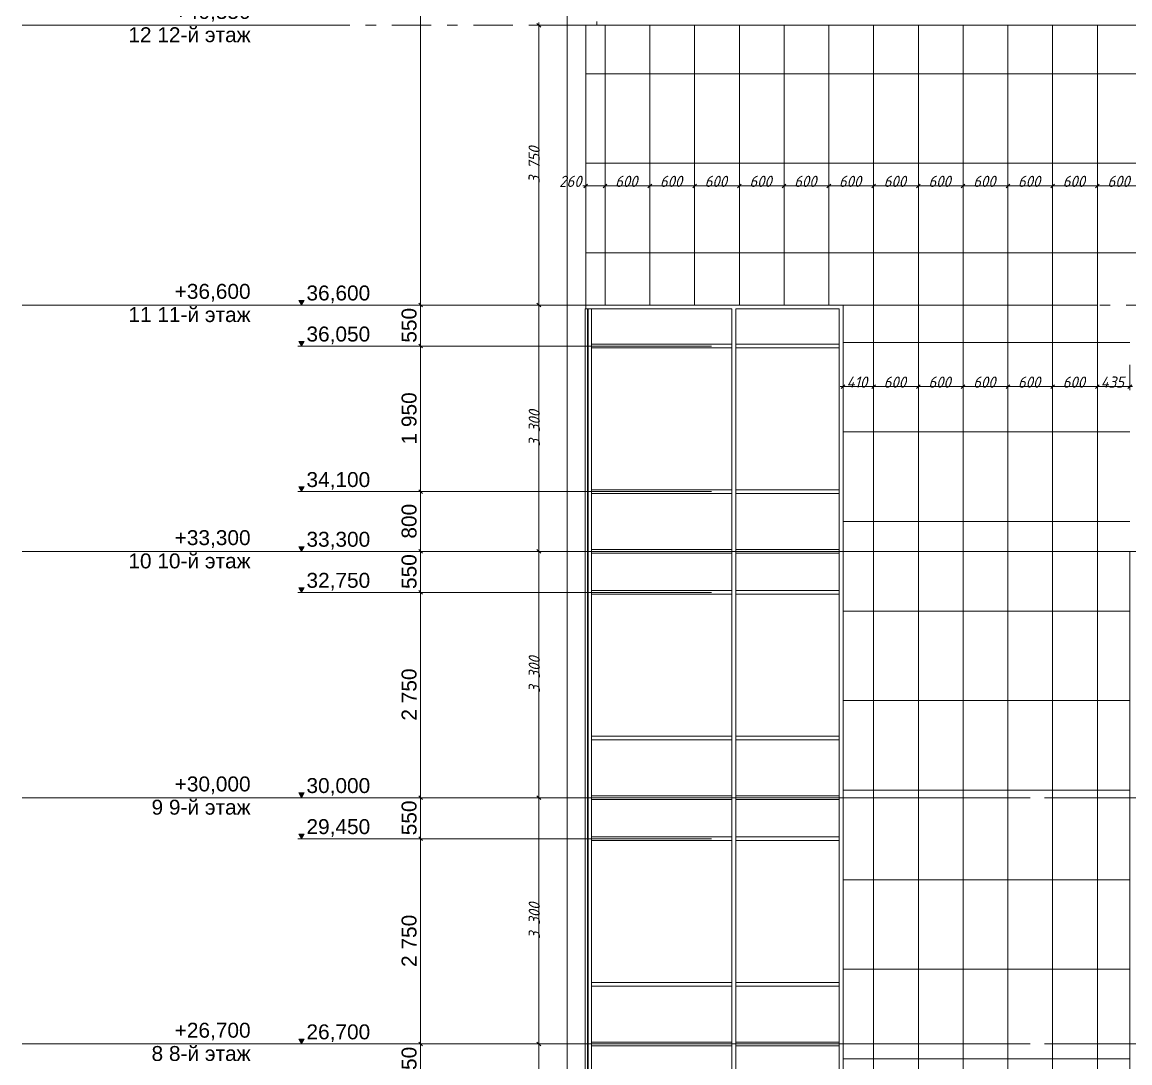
# Model space of a CAD drawing. Header units: millimetres. Extents: x 1499747 to 4341325, y -28481 to 441852.
# Drawn here: x 2780287 to 2795137, y 8664 to 22607 of the extents above; entities that cross this region are included whole.
import ezdxf
from ezdxf.xclip import XClip

# ---------------------------------------------------------------- set-up
doc = ezdxf.new("R2010")
doc.units = ezdxf.units.MM
doc.header["$MEASUREMENT"] = 0
doc.header["$XCLIPFRAME"] = 0
doc.linetypes.add('Штрих-Штриховая', pattern=[1093.611073, 529.166651, -211.666656, 141.111112, -211.666656])
for name, color, linetype, lineweight in [('3 Фасад_27_0_Ном._пера__1_Ном._пера__7', 7, 'Continuous', 18), ('3 Фасад_27_0_Ном._пера__20_Ном._пера__1', 1, 'Continuous', 18), ('3 Фасад_27_Витражные окна_Ном._пера__1_Ном._пера__7', 7, 'Continuous', 18), ('3 Фасад_27_Выступы_Ном._пера__1_Ном._пера__7', 7, 'Continuous', 18), ('3 Фасад_27_Отделка керамика_Ном._пера__1_Ном._пера__7', 7, 'Continuous', 18), ('3 Фасад_27_Отделка керамика_Ном._пера__42_Ном._пера__8', 8, 'Continuous', 18), ('3 Фасад_27_Размер - ГКЛ перегородки_Ном._пера__20_Ном._пера__1', 1, 'Continuous', 18), ('3 Фасад_27_Размер - ГКЛ перегородки_Ном._пера__5_Ном._пера__5', 5, 'Continuous', 18), ('3 Фасад_27_Размер - Общий_Ном._пера__1_Ном._пера__7', 7, 'Continuous', 18), ('3 Фасад_27_Сетка кладки_Ном._пера__1_Ном._пера__7', 7, 'Continuous', 18)]:
    doc.layers.add(name, color=color, linetype=linetype, lineweight=lineweight)
doc.layers.add('Чертеж и Рисунок', color=7, linetype='Continuous')
doc.styles.add('СГЕНЕРИР_СТИЛЬ_1', font='')
doc.styles.add('СГЕНЕРИР_СТИЛЬ_2', font='arial.ttf')
doc.styles.get('СГЕНЕРИР_СТИЛЬ_1').set_extended_font_data('GOST Common', italic=True)

# ---------------------------------------------------------------- blocks, each defined once
blk = doc.blocks.new('Чертеж_7_27', base_point=(1694889, 9891))
at = {"layer": '3 Фасад_27_Размер - Общий_Ном._пера__1_Ном._пера__7', "linetype": 'Continuous', "true_color": 0x939598}
for points in [[(1677828, 46491), (1677865, 46554), (1677792, 46554)], [(1677828, 45941), (1677865, 46004), (1677792, 46004)], [(1677828, 43991), (1677865, 44054), (1677792, 44054)], [(1677828, 43191), (1677865, 43254), (1677792, 43254)], [(1677828, 42641), (1677865, 42704), (1677792, 42704)], [(1677828, 39891), (1677865, 39954), (1677792, 39954)], [(1677828, 39341), (1677865, 39404), (1677792, 39404)], [(1677828, 36591), (1677865, 36654), (1677792, 36654)]]:
    blk.add_hatch(color=252, dxfattribs=at).paths.add_polyline_path(points)
at = {"layer": '3 Фасад_27_0_Ном._пера__1_Ном._пера__7', "color": 252, "linetype": 'Continuous', "true_color": 0x939598}
for p, q in [((1674085, 50241), (1677147, 50241)), ((1677547, 50241), (1677147, 50241)), ((1677547, 50241), (1677747, 50241)), ((1677847, 50241), (1677747, 50241)), ((1677947, 50241), (1677847, 50241)), ((1674085, 46491), (1677147, 46491)), ((1677547, 46491), (1677147, 46491)), ((1677547, 46491), (1677747, 46491)), ((1677847, 46491), (1677747, 46491)), ((1677947, 46491), (1677847, 46491)), ((1674085, 43191), (1677147, 43191)), ((1677547, 43191), (1677147, 43191)), ((1677547, 43191), (1677747, 43191)), ((1677847, 43191), (1677747, 43191)), ((1677947, 43191), (1677847, 43191)), ((1674085, 39891), (1677147, 39891)), ((1677547, 39891), (1677147, 39891)), ((1677547, 39891), (1677747, 39891)), ((1677847, 39891), (1677747, 39891)), ((1677947, 39891), (1677847, 39891)), ((1674085, 36591), (1677147, 36591)), ((1677547, 36591), (1677147, 36591)), ((1677547, 36591), (1677747, 36591)), ((1677847, 36591), (1677747, 36591)), ((1677947, 36591), (1677847, 36591))]:
    blk.add_line(p, q, dxfattribs=at)
at = {"layer": '3 Фасад_27_0_Ном._пера__20_Ном._пера__1', "color": 252, "linetype": 'Штрих-Штриховая', "true_color": 0x939598}
for p, q in [((1677947, 50241), (1716089, 50241)), ((1677947, 46491), (1716089, 46491)), ((1677947, 43191), (1716089, 43191)), ((1677947, 39891), (1716089, 39891)), ((1677947, 36591), (1716089, 36591))]:
    blk.add_line(p, q, dxfattribs=at)
at = {"layer": '3 Фасад_27_Витражные окна_Ном._пера__1_Ном._пера__7', "color": 252, "linetype": 'Continuous', "true_color": 0x939598}
for p, q in [((1681789, 50291), (1681789, 50241)), ((1681639, 46491), (1681639, 46491)), ((1681639, 46491), (1681639, 46441)), ((1681630, 45941), (1681630, 46441)), ((1681639, 46441), (1681630, 46441)), ((1681665, 46441), (1681639, 46441)), ((1681665, 45941), (1681665, 46441)), ((1681672, 46441), (1681665, 46441)), ((1681672, 45941), (1681672, 46441)), ((1681694, 46441), (1681672, 46441)), ((1683600, 46441), (1681694, 46441)), ((1681719, 45966), (1681719, 46441)), ((1683600, 45966), (1683600, 46441)), ((1683650, 45966), (1683650, 46441)), ((1685039, 46441), (1683650, 46441)), ((1685039, 46441), (1685039, 45966)), ((1681630, 43991), (1681630, 45941)), ((1681665, 43991), (1681665, 45941)), ((1681672, 43991), (1681672, 45941)), ((1683600, 45966), (1681719, 45966)), ((1681719, 45941), (1681719, 45966)), ((1681719, 45916), (1681719, 45941)), ((1683600, 45916), (1681719, 45916)), ((1681719, 44016), (1681719, 45916)), ((1683600, 45941), (1683600, 45966)), ((1683600, 45916), (1683600, 45941)), ((1683600, 44016), (1683600, 45916)), ((1685039, 45966), (1683650, 45966)), ((1683650, 45941), (1683650, 45966)), ((1683650, 45916), (1683650, 45941)), ((1685039, 45916), (1683650, 45916)), ((1683650, 44016), (1683650, 45916)), ((1685039, 45966), (1685039, 45941)), ((1685039, 45941), (1685039, 45916)), ((1685039, 45916), (1685039, 44016)), ((1681630, 43191), (1681630, 43991)), ((1681665, 43191), (1681665, 43991)), ((1681672, 43191), (1681672, 43991)), ((1683600, 44016), (1681719, 44016)), ((1681719, 43991), (1681719, 44016)), ((1681719, 43966), (1681719, 43991)), ((1683600, 43966), (1681719, 43966)), ((1681719, 43216), (1681719, 43966)), ((1683600, 43991), (1683600, 44016)), ((1683600, 43966), (1683600, 43991)), ((1683600, 43216), (1683600, 43966)), ((1685039, 44016), (1683650, 44016)), ((1683650, 43991), (1683650, 44016)), ((1683650, 43966), (1683650, 43991)), ((1685039, 43966), (1683650, 43966)), ((1683650, 43216), (1683650, 43966)), ((1685039, 44016), (1685039, 43991)), ((1685039, 43991), (1685039, 43966)), ((1685039, 43966), (1685039, 43216)), ((1683600, 43216), (1681719, 43216)), ((1681719, 43191), (1681719, 43216)), ((1683600, 43191), (1683600, 43216)), ((1685039, 43216), (1683650, 43216)), ((1683650, 43191), (1683650, 43216)), ((1685039, 43216), (1685039, 43191)), ((1681630, 42641), (1681630, 43191)), ((1681665, 42641), (1681665, 43191)), ((1681672, 42641), (1681672, 43191)), ((1681719, 43166), (1681719, 43191)), ((1683600, 43166), (1681719, 43166)), ((1681719, 42666), (1681719, 43166)), ((1683600, 43166), (1683600, 43191)), ((1683600, 42666), (1683600, 43166)), ((1683650, 43166), (1683650, 43191)), ((1685039, 43166), (1683650, 43166)), ((1683650, 42666), (1683650, 43166)), ((1685039, 43191), (1685039, 43166)), ((1685039, 43166), (1685039, 42666)), ((1681630, 40691), (1681630, 42641)), ((1681665, 40691), (1681665, 42641)), ((1681672, 40691), (1681672, 42641)), ((1683600, 42666), (1681719, 42666)), ((1681719, 42641), (1681719, 42666)), ((1681719, 42616), (1681719, 42641)), ((1683600, 42641), (1683600, 42666)), ((1683600, 42616), (1683600, 42641)), ((1685039, 42666), (1683650, 42666)), ((1683650, 42641), (1683650, 42666)), ((1683650, 42616), (1683650, 42641)), ((1685039, 42666), (1685039, 42641)), ((1685039, 42641), (1685039, 42616)), ((1683600, 42616), (1681719, 42616)), ((1681719, 40716), (1681719, 42616)), ((1683600, 40716), (1683600, 42616)), ((1685039, 42616), (1683650, 42616)), ((1683650, 40716), (1683650, 42616)), ((1685039, 42616), (1685039, 40716)), ((1681630, 39891), (1681630, 40691)), ((1681665, 39891), (1681665, 40691)), ((1681672, 39891), (1681672, 40691)), ((1683600, 40716), (1681719, 40716)), ((1681719, 40691), (1681719, 40716)), ((1681719, 40666), (1681719, 40691)), ((1683600, 40691), (1683600, 40716)), ((1683600, 40666), (1683600, 40691)), ((1685039, 40716), (1683650, 40716)), ((1683650, 40691), (1683650, 40716)), ((1683650, 40666), (1683650, 40691)), ((1685039, 40716), (1685039, 40691)), ((1685039, 40691), (1685039, 40666)), ((1683600, 40666), (1681719, 40666)), ((1681719, 39916), (1681719, 40666)), ((1683600, 39916), (1683600, 40666)), ((1685039, 40666), (1683650, 40666)), ((1683650, 39916), (1683650, 40666)), ((1685039, 40666), (1685039, 39916)), ((1681630, 39341), (1681630, 39891)), ((1681665, 39341), (1681665, 39891)), ((1681672, 39341), (1681672, 39891)), ((1683600, 39916), (1681719, 39916)), ((1681719, 39891), (1681719, 39916)), ((1681719, 39866), (1681719, 39891)), ((1683600, 39866), (1681719, 39866)), ((1681719, 39366), (1681719, 39866)), ((1683600, 39891), (1683600, 39916)), ((1683600, 39866), (1683600, 39891)), ((1683600, 39366), (1683600, 39866)), ((1685039, 39916), (1683650, 39916)), ((1683650, 39891), (1683650, 39916)), ((1683650, 39866), (1683650, 39891)), ((1685039, 39866), (1683650, 39866)), ((1683650, 39366), (1683650, 39866)), ((1685039, 39916), (1685039, 39891)), ((1685039, 39891), (1685039, 39866)), ((1685039, 39866), (1685039, 39366)), ((1683600, 39366), (1681719, 39366)), ((1681719, 39341), (1681719, 39366)), ((1683600, 39341), (1683600, 39366)), ((1685039, 39366), (1683650, 39366)), ((1683650, 39341), (1683650, 39366)), ((1685039, 39366), (1685039, 39341)), ((1681630, 37391), (1681630, 39341)), ((1681665, 37391), (1681665, 39341)), ((1681672, 37391), (1681672, 39341)), ((1681719, 39316), (1681719, 39341)), ((1683600, 39316), (1681719, 39316)), ((1681719, 37416), (1681719, 39316)), ((1683600, 39316), (1683600, 39341)), ((1683600, 37416), (1683600, 39316)), ((1683650, 39316), (1683650, 39341)), ((1685039, 39316), (1683650, 39316)), ((1683650, 37416), (1683650, 39316)), ((1685039, 39341), (1685039, 39316)), ((1685039, 39316), (1685039, 37416)), ((1681630, 36591), (1681630, 37391)), ((1681665, 36591), (1681665, 37391)), ((1681672, 36591), (1681672, 37391)), ((1683600, 37416), (1681719, 37416)), ((1681719, 37391), (1681719, 37416)), ((1681719, 37366), (1681719, 37391)), ((1683600, 37366), (1681719, 37366)), ((1681719, 36616), (1681719, 37366)), ((1683600, 37391), (1683600, 37416)), ((1683600, 37366), (1683600, 37391)), ((1683600, 36616), (1683600, 37366)), ((1685039, 37416), (1683650, 37416)), ((1683650, 37391), (1683650, 37416)), ((1683650, 37366), (1683650, 37391)), ((1685039, 37366), (1683650, 37366)), ((1683650, 36616), (1683650, 37366)), ((1685039, 37416), (1685039, 37391)), ((1685039, 37391), (1685039, 37366)), ((1685039, 37366), (1685039, 36616)), ((1685089, 37391), (1685089, 36591)), ((1681630, 36041), (1681630, 36591)), ((1681665, 36041), (1681665, 36591)), ((1681672, 36041), (1681672, 36591)), ((1683600, 36616), (1681719, 36616)), ((1681719, 36591), (1681719, 36616)), ((1681719, 36566), (1681719, 36591)), ((1683600, 36566), (1681719, 36566)), ((1681719, 36066), (1681719, 36566)), ((1683600, 36591), (1683600, 36616)), ((1683600, 36566), (1683600, 36591)), ((1683600, 36066), (1683600, 36566)), ((1685039, 36616), (1683650, 36616)), ((1683650, 36591), (1683650, 36616)), ((1683650, 36566), (1683650, 36591)), ((1685039, 36566), (1683650, 36566)), ((1683650, 36066), (1683650, 36566)), ((1685039, 36616), (1685039, 36591)), ((1685039, 36591), (1685039, 36566)), ((1685039, 36566), (1685039, 36066)), ((1685089, 36591), (1685089, 36041))]:
    blk.add_line(p, q, dxfattribs=at)
at = {"layer": '3 Фасад_27_Выступы_Ном._пера__1_Ном._пера__7', "color": 252, "linetype": 'Continuous', "true_color": 0x939598}
for p, q in [((1681389, 45941), (1681389, 53541)), ((1681389, 19591), (1681389, 45941)), ((1681389, 45941), (1681630, 45941))]:
    blk.add_line(p, q, dxfattribs=at)
at = {"layer": '3 Фасад_27_Отделка керамика_Ном._пера__1_Ном._пера__7', "color": 252, "linetype": 'Continuous', "true_color": 0x939598}
for p, q in [((1681639, 48366), (1681639, 50241)), ((1681639, 50241), (1681639, 50241)), ((1681639, 50241), (1681639, 50241)), ((1681639, 50241), (1681639, 46491)), ((1681899, 50241), (1681639, 50241)), ((1681899, 50241), (1681899, 46491)), ((1683699, 50241), (1681899, 50241)), ((1684899, 50241), (1683699, 50241)), ((1683699, 46491), (1683699, 50241)), ((1685499, 50241), (1684899, 50241)), ((1684899, 50241), (1684899, 46491)), ((1686699, 50241), (1685499, 50241)), ((1685499, 46491), (1685499, 50241)), ((1686699, 50241), (1686699, 43191)), ((1687899, 50241), (1686699, 50241)), ((1688499, 50241), (1687899, 50241)), ((1687899, 46491), (1687899, 50241)), ((1688499, 50241), (1688499, 43191)), ((1689099, 50241), (1688499, 50241)), ((1681639, 46491), (1681899, 46491)), ((1681899, 46491), (1683699, 46491)), ((1683699, 46491), (1684899, 46491)), ((1684899, 46491), (1685089, 46491)), ((1685089, 46491), (1685089, 43191)), ((1686099, 46491), (1685499, 46491)), ((1686699, 46491), (1686099, 46491)), ((1686099, 39891), (1686099, 46491)), ((1687299, 43191), (1687299, 46491)), ((1687299, 46491), (1687899, 46491)), ((1688499, 46491), (1687899, 46491)), ((1685089, 43191), (1685089, 40376)), ((1685089, 43191), (1685499, 43191)), ((1685499, 43191), (1685499, 39891)), ((1686099, 43191), (1686699, 43191)), ((1686699, 43191), (1687299, 43191)), ((1687899, 43191), (1687299, 43191)), ((1687299, 43191), (1687299, 39891)), ((1687899, 43191), (1688499, 43191)), ((1687899, 36591), (1687899, 43191)), ((1688499, 43191), (1688934, 43191)), ((1688934, 39891), (1688934, 43191)), ((1685089, 40376), (1685089, 39891)), ((1685499, 39891), (1685089, 39891)), ((1685089, 39891), (1685089, 36591)), ((1685499, 36591), (1685499, 39891)), ((1685499, 39891), (1686099, 39891)), ((1686099, 39891), (1686699, 39891)), ((1686699, 39891), (1686699, 36591)), ((1687299, 39891), (1686699, 39891)), ((1687899, 39891), (1688499, 39891)), ((1688934, 39891), (1688499, 39891)), ((1688499, 39891), (1688499, 36591)), ((1688934, 36591), (1688934, 39891)), ((1685089, 36591), (1685089, 33291)), ((1685089, 36591), (1685499, 36591)), ((1685499, 36591), (1685499, 33291)), ((1686099, 36591), (1685499, 36591)), ((1686099, 36591), (1686699, 36591)), ((1686099, 33291), (1686099, 36591)), ((1686699, 36591), (1687299, 36591)), ((1687299, 36591), (1687299, 33291)), ((1688499, 36591), (1687899, 36591)), ((1688499, 33291), (1688499, 36591)), ((1688499, 36591), (1688934, 36591)), ((1688934, 33291), (1688934, 36591))]:
    blk.add_line(p, q, dxfattribs=at)
at = {"layer": '3 Фасад_27_Отделка керамика_Ном._пера__42_Ном._пера__8', "color": 252, "linetype": 'Continuous', "true_color": 0x939598}
for q in [(1681639, 48366), (1681639, 46492)]:
    blk.add_line((1681639, 46491), q, dxfattribs=at)
at = {"layer": '3 Фасад_27_Размер - ГКЛ перегородки_Ном._пера__20_Ном._пера__1', "color": 252, "linetype": 'Continuous', "true_color": 0x939598}
for p, q in [((1687599, 50241), (1680964, 50241)), ((1681036, 50216), (1680986, 50266)), ((1681011, 50241), (1681011, 50279)), ((1681011, 46491), (1681011, 50241)), ((1687599, 46491), (1680964, 46491)), ((1687599, 46491), (1680964, 46491)), ((1680986, 46516), (1681036, 46466)), ((1680986, 46516), (1681036, 46466)), ((1681011, 43191), (1681011, 46491)), ((1680986, 43216), (1681036, 43166)), ((1680986, 43216), (1681036, 43166)), ((1687599, 43191), (1680964, 43191)), ((1687599, 43191), (1680964, 43191)), ((1681011, 39891), (1681011, 43191)), ((1687599, 39891), (1680964, 39891)), ((1687599, 39891), (1680964, 39891)), ((1680986, 39916), (1681036, 39866)), ((1680986, 39916), (1681036, 39866)), ((1681011, 36591), (1681011, 39891)), ((1687599, 36591), (1680964, 36591)), ((1687599, 36591), (1680964, 36591)), ((1680986, 36616), (1681036, 36566)), ((1680986, 36616), (1681036, 36566)), ((1681011, 33291), (1681011, 36591))]:
    blk.add_line(p, q, dxfattribs=at)
at = {"layer": '3 Фасад_27_Размер - ГКЛ перегородки_Ном._пера__5_Ном._пера__5', "color": 252, "linetype": 'Continuous', "true_color": 0x939598}
for p, q in [((1681664, 48113), (1681614, 48063)), ((1681639, 46791), (1681639, 48135)), ((1681924, 48113), (1681874, 48063)), ((1681924, 48113), (1681874, 48063)), ((1681899, 46791), (1681899, 48135)), ((1681899, 46791), (1681899, 48135)), ((1682524, 48113), (1682474, 48063)), ((1682524, 48113), (1682474, 48063)), ((1682499, 46791), (1682499, 48135)), ((1682499, 46791), (1682499, 48135)), ((1683124, 48113), (1683074, 48063)), ((1683124, 48113), (1683074, 48063)), ((1683099, 46791), (1683099, 48135)), ((1683099, 46791), (1683099, 48135)), ((1683724, 48113), (1683674, 48063)), ((1683724, 48113), (1683674, 48063)), ((1683699, 46791), (1683699, 48135)), ((1683699, 46791), (1683699, 48135)), ((1684324, 48113), (1684274, 48063)), ((1684324, 48113), (1684274, 48063)), ((1684299, 46791), (1684299, 48135)), ((1684299, 46791), (1684299, 48135)), ((1684924, 48113), (1684874, 48063)), ((1684924, 48113), (1684874, 48063)), ((1684899, 46791), (1684899, 48135)), ((1684899, 46791), (1684899, 48135)), ((1685524, 48113), (1685474, 48063)), ((1685524, 48113), (1685474, 48063)), ((1685499, 46791), (1685499, 48135)), ((1685499, 46791), (1685499, 48135)), ((1686124, 48113), (1686074, 48063)), ((1686124, 48113), (1686074, 48063)), ((1686099, 46791), (1686099, 48135)), ((1686099, 46791), (1686099, 48135)), ((1686724, 48113), (1686674, 48063)), ((1686724, 48113), (1686674, 48063)), ((1686699, 46791), (1686699, 48135)), ((1686699, 46791), (1686699, 48135)), ((1687324, 48113), (1687274, 48063)), ((1687324, 48113), (1687274, 48063)), ((1687299, 46791), (1687299, 48135)), ((1687299, 46791), (1687299, 48135)), ((1687924, 48113), (1687874, 48063)), ((1687924, 48113), (1687874, 48063)), ((1687899, 46791), (1687899, 48135)), ((1687899, 46791), (1687899, 48135)), ((1688524, 48113), (1688474, 48063)), ((1688524, 48113), (1688474, 48063)), ((1688499, 46791), (1688499, 48135)), ((1688499, 46791), (1688499, 48135)), ((1681601, 48088), (1681639, 48088)), ((1681639, 48088), (1681899, 48088)), ((1681899, 48088), (1682499, 48088)), ((1682499, 48088), (1683099, 48088)), ((1683099, 48088), (1683699, 48088)), ((1683699, 48088), (1684299, 48088)), ((1684299, 48088), (1684899, 48088)), ((1684899, 48088), (1685499, 48088)), ((1685499, 48088), (1686099, 48088)), ((1686099, 48088), (1686699, 48088)), ((1686699, 48088), (1687299, 48088)), ((1687299, 48088), (1687899, 48088)), ((1687899, 48088), (1688499, 48088)), ((1688499, 48088), (1689099, 48088)), ((1685089, 45351), (1685089, 46191)), ((1685499, 45351), (1685499, 46191)), ((1685499, 45351), (1685499, 46191)), ((1686099, 45351), (1686099, 46191)), ((1686099, 45351), (1686099, 46191)), ((1686699, 45351), (1686699, 46191)), ((1686699, 45351), (1686699, 46191)), ((1687299, 45351), (1687299, 46191)), ((1687299, 45351), (1687299, 46191)), ((1687899, 45351), (1687899, 46191)), ((1687899, 45351), (1687899, 46191)), ((1688499, 45351), (1688499, 46191)), ((1688499, 45351), (1688499, 46191)), ((1688934, 45351), (1688934, 45691)), ((1685051, 45398), (1685089, 45398)), ((1685114, 45423), (1685064, 45373)), ((1685089, 45398), (1685499, 45398)), ((1685524, 45423), (1685474, 45373)), ((1685524, 45423), (1685474, 45373)), ((1685499, 45398), (1686099, 45398)), ((1686124, 45423), (1686074, 45373)), ((1686124, 45423), (1686074, 45373)), ((1686099, 45398), (1686699, 45398)), ((1686724, 45423), (1686674, 45373)), ((1686724, 45423), (1686674, 45373)), ((1686699, 45398), (1687299, 45398)), ((1687324, 45423), (1687274, 45373)), ((1687324, 45423), (1687274, 45373)), ((1687299, 45398), (1687899, 45398)), ((1687924, 45423), (1687874, 45373)), ((1687924, 45423), (1687874, 45373)), ((1687899, 45398), (1688499, 45398)), ((1688524, 45423), (1688474, 45373)), ((1688524, 45423), (1688474, 45373)), ((1688499, 45398), (1688934, 45398)), ((1688909, 45373), (1688959, 45423)), ((1688934, 45398), (1688971, 45398))]:
    blk.add_line(p, q, dxfattribs=at)
at = {"layer": '3 Фасад_27_Размер - Общий_Ном._пера__1_Ном._пера__7', "color": 252, "linetype": 'Continuous', "true_color": 0x939598}
for p, q in [((1679426, 46491), (1679426, 54741)), ((1677828, 46491), (1677781, 46491)), ((1677828, 46491), (1677792, 46554)), ((1677792, 46554), (1677865, 46554)), ((1677865, 46554), (1677828, 46491)), ((1677828, 46491), (1681489, 46491)), ((1681489, 46491), (1679379, 46491)), ((1681489, 46491), (1679379, 46491)), ((1679401, 46516), (1679451, 46466)), ((1679401, 46516), (1679451, 46466)), ((1679426, 45941), (1679426, 46491)), ((1677828, 45941), (1677781, 45941)), ((1677828, 45941), (1677792, 46004)), ((1677792, 46004), (1677865, 46004)), ((1677865, 46004), (1677828, 45941)), ((1677828, 45941), (1683325, 45941)), ((1683325, 45941), (1679379, 45941)), ((1683325, 45941), (1679379, 45941)), ((1679401, 45966), (1679451, 45916)), ((1679401, 45966), (1679451, 45916)), ((1679426, 43991), (1679426, 45941)), ((1677828, 43991), (1677781, 43991)), ((1677828, 43991), (1677792, 44054)), ((1677792, 44054), (1677865, 44054)), ((1677865, 44054), (1677828, 43991)), ((1677828, 43991), (1683325, 43991)), ((1683325, 43991), (1679379, 43991)), ((1683325, 43991), (1679379, 43991)), ((1679401, 44016), (1679451, 43966)), ((1679401, 44016), (1679451, 43966)), ((1679426, 43191), (1679426, 43991)), ((1677828, 43191), (1677792, 43254)), ((1677792, 43254), (1677865, 43254)), ((1677865, 43254), (1677828, 43191)), ((1679401, 43216), (1679451, 43166)), ((1679401, 43216), (1679451, 43166)), ((1677828, 43191), (1677781, 43191)), ((1677828, 43191), (1681489, 43191)), ((1681489, 43191), (1679379, 43191)), ((1681489, 43191), (1679379, 43191)), ((1679426, 42641), (1679426, 43191)), ((1677828, 42641), (1677781, 42641)), ((1677828, 42641), (1677792, 42704)), ((1677792, 42704), (1677865, 42704)), ((1677865, 42704), (1677828, 42641)), ((1677828, 42641), (1683325, 42641)), ((1683325, 42641), (1679379, 42641)), ((1683325, 42641), (1679379, 42641)), ((1679401, 42666), (1679451, 42616)), ((1679401, 42666), (1679451, 42616)), ((1679426, 39891), (1679426, 42641)), ((1677828, 39891), (1677792, 39954)), ((1677792, 39954), (1677865, 39954)), ((1677865, 39954), (1677828, 39891)), ((1677828, 39891), (1677781, 39891)), ((1677828, 39891), (1681489, 39891)), ((1681489, 39891), (1679379, 39891)), ((1681489, 39891), (1679379, 39891)), ((1679401, 39916), (1679451, 39866)), ((1679401, 39916), (1679451, 39866)), ((1679426, 39341), (1679426, 39891)), ((1677828, 39341), (1677792, 39404)), ((1677792, 39404), (1677865, 39404)), ((1677865, 39404), (1677828, 39341)), ((1679401, 39366), (1679451, 39316)), ((1679401, 39366), (1679451, 39316)), ((1677828, 39341), (1677781, 39341)), ((1677828, 39341), (1683325, 39341)), ((1683325, 39341), (1679379, 39341)), ((1683325, 39341), (1679379, 39341)), ((1679426, 36591), (1679426, 39341)), ((1677828, 36591), (1677781, 36591)), ((1677828, 36591), (1677792, 36654)), ((1677792, 36654), (1677865, 36654)), ((1677865, 36654), (1677828, 36591)), ((1677828, 36591), (1684839, 36591)), ((1684839, 36591), (1679379, 36591)), ((1684839, 36591), (1679379, 36591)), ((1679401, 36616), (1679451, 36566)), ((1679401, 36616), (1679451, 36566)), ((1679426, 36041), (1679426, 36591))]:
    blk.add_line(p, q, dxfattribs=at)
at = {"layer": '3 Фасад_27_Сетка кладки_Ном._пера__1_Ном._пера__7', "color": 252, "linetype": 'Continuous', "true_color": 0x939598}
for p, q in [((1681899, 50241), (1681899, 46491)), ((1682499, 50241), (1682499, 46491)), ((1683099, 50241), (1683099, 46491)), ((1683699, 50241), (1683699, 46491)), ((1684299, 50241), (1684299, 46491)), ((1684899, 50241), (1684899, 46491)), ((1685499, 50241), (1685499, 19591)), ((1686099, 50241), (1686099, 19591)), ((1686699, 50241), (1686699, 19591)), ((1687299, 50241), (1687299, 19591)), ((1687899, 50241), (1687899, 19591)), ((1688499, 50241), (1688499, 19591)), ((1697139, 49591), (1681639, 49591)), ((1697139, 48391), (1681639, 48391)), ((1697139, 47191), (1681639, 47191)), ((1688934, 45991), (1685089, 45991)), ((1688934, 44791), (1685089, 44791)), ((1688934, 43591), (1685089, 43591)), ((1688934, 42391), (1685089, 42391)), ((1688934, 41191), (1685089, 41191)), ((1688934, 39991), (1685089, 39991)), ((1688934, 38791), (1685089, 38791)), ((1688934, 37591), (1685089, 37591)), ((1688934, 36391), (1685089, 36391))]:
    blk.add_line(p, q, dxfattribs=at)
at = {"layer": '3 Фасад_27_0_Ном._пера__1_Ном._пера__7', "color": 252, "linetype": 'Continuous', "true_color": 0x939598, "char_height": 200, "attachment_point": 3, "style": 'СГЕНЕРИР_СТИЛЬ_2'}
for s, insert, line_spacing_factor in [('\\A1;{\\pqr;\\pt0;\\fArial|b0|i0|c204|p0;\\W1.000000;+40,350\\P\\pqr;\\pt0;\\fArial|b0|i0|c204|p0;\\W1.000000;12 12-й этаж}', (1677147, 50525), 0.934264), ('\\A1;{\\pqr;\\pt0;\\fArial|b0|i0|c204|p0;\\W1.000000;+36,600\\P\\pqr;\\pt0;\\fArial|b0|i0|c204|p0;\\W1.000000;11 11-й этаж}', (1677147, 46775), 0.934264), ('\\A1;{\\pqr;\\pt0;\\fArial|b0|i0|c204|p0;\\W1.000000;+33,300\\P\\pqr;\\pt0;\\fArial|b0|i0|c204|p0;\\W1.000000;10 10-й этаж}', (1677147, 43475), 0.935057), ('\\A1;{\\pqr;\\pt0;\\fArial|b0|i0|c204|p0;\\W1.000000;+30,000\\P\\pqr;\\pt0;\\fArial|b0|i0|c204|p0;\\W1.000000;9 9-й этаж}', (1677147, 40175), 0.935057), ('\\A1;{\\pqr;\\pt0;\\fArial|b0|i0|c204|p0;\\W1.000000;+26,700\\P\\pqr;\\pt0;\\fArial|b0|i0|c204|p0;\\W1.000000;8 8-й этаж}', (1677147, 36875), 0.935057)]:
    blk.add_mtext(s, dxfattribs=dict(at, insert=insert, line_spacing_factor=line_spacing_factor))
at = {"layer": '3 Фасад_27_Размер - ГКЛ перегородки_Ном._пера__20_Ном._пера__1', "color": 252, "linetype": 'Continuous', "true_color": 0x939598, "char_height": 150, "attachment_point": 7, "rotation": 90, "style": 'СГЕНЕРИР_СТИЛЬ_1'}
for s, insert in [('\\A1;{\\pql;\\fGOST Common|b0|i1|c204|p0;\\W1.000000;3\xa0750}', (1681023, 48121)), ('\\A1;{\\pql;\\fGOST Common|b0|i1|c204|p0;\\W1.000000;3\xa0300}', (1681025, 44596)), ('\\A1;{\\pql;\\fGOST Common|b0|i1|c204|p0;\\W1.000000;3\xa0300}', (1681025, 41296)), ('\\A1;{\\pql;\\fGOST Common|b0|i1|c204|p0;\\W1.000000;3\xa0300}', (1681025, 37996))]:
    blk.add_mtext(s, dxfattribs=dict(at, insert=insert))
at = {"layer": '3 Фасад_27_Размер - ГКЛ перегородки_Ном._пера__20_Ном._пера__1', "color": 252, "linetype": 'Continuous', "true_color": 0x939598, "char_height": 150, "attachment_point": 7, "style": 'СГЕНЕРИР_СТИЛЬ_1'}
for s, insert in [('\\A1;{\\pql;\\fGOST Common|b0|i1|c204|p0;\\W1.000000;260}', (1681284, 48074)), ('\\A1;{\\pql;\\fGOST Common|b0|i1|c204|p0;\\W1.000000;600}', (1682034, 48074)), ('\\A1;{\\pql;\\fGOST Common|b0|i1|c204|p0;\\W1.000000;600}', (1682634, 48074)), ('\\A1;{\\pql;\\fGOST Common|b0|i1|c204|p0;\\W1.000000;600}', (1683234, 48074)), ('\\A1;{\\pql;\\fGOST Common|b0|i1|c204|p0;\\W1.000000;600}', (1683834, 48074)), ('\\A1;{\\pql;\\fGOST Common|b0|i1|c204|p0;\\W1.000000;600}', (1684434, 48074)), ('\\A1;{\\pql;\\fGOST Common|b0|i1|c204|p0;\\W1.000000;600}', (1685034, 48074)), ('\\A1;{\\pql;\\fGOST Common|b0|i1|c204|p0;\\W1.000000;600}', (1685634, 48074)), ('\\A1;{\\pql;\\fGOST Common|b0|i1|c204|p0;\\W1.000000;600}', (1686234, 48074)), ('\\A1;{\\pql;\\fGOST Common|b0|i1|c204|p0;\\W1.000000;600}', (1686834, 48074)), ('\\A1;{\\pql;\\fGOST Common|b0|i1|c204|p0;\\W1.000000;600}', (1687434, 48074)), ('\\A1;{\\pql;\\fGOST Common|b0|i1|c204|p0;\\W1.000000;600}', (1688034, 48074)), ('\\A1;{\\pql;\\fGOST Common|b0|i1|c204|p0;\\W1.000000;600}', (1688634, 48074)), ('\\A1;{\\pql;\\fGOST Common|b0|i1|c204|p0;\\W1.000000;410}', (1685137, 45384)), ('\\A1;{\\pql;\\fGOST Common|b0|i1|c204|p0;\\W1.000000;600}', (1685634, 45384)), ('\\A1;{\\pql;\\fGOST Common|b0|i1|c204|p0;\\W1.000000;600}', (1686234, 45384)), ('\\A1;{\\pql;\\fGOST Common|b0|i1|c204|p0;\\W1.000000;600}', (1686834, 45384)), ('\\A1;{\\pql;\\fGOST Common|b0|i1|c204|p0;\\W1.000000;600}', (1687434, 45384)), ('\\A1;{\\pql;\\fGOST Common|b0|i1|c204|p0;\\W1.000000;600}', (1688034, 45384)), ('\\A1;{\\pql;\\fGOST Common|b0|i1|c204|p0;\\W1.000000;435}', (1688544, 45384))]:
    blk.add_mtext(s, dxfattribs=dict(at, insert=insert))
at = {"layer": '3 Фасад_27_Размер - Общий_Ном._пера__1_Ном._пера__7', "color": 252, "linetype": 'Continuous', "true_color": 0x939598, "char_height": 200, "attachment_point": 7, "style": 'СГЕНЕРИР_СТИЛЬ_2'}
for s, insert in [('\\A1;{\\pql;\\fArial|b0|i0|c204|p0;\\W1.000000;36,600}', (1677896, 46516)), ('\\A1;{\\pql;\\fArial|b0|i0|c204|p0;\\W1.000000;36,050}', (1677896, 45966)), ('\\A1;{\\pql;\\fArial|b0|i0|c204|p0;\\W1.000000;34,100}', (1677896, 44016)), ('\\A1;{\\pql;\\fArial|b0|i0|c204|p0;\\W1.000000;33,300}', (1677896, 43216)), ('\\A1;{\\pql;\\fArial|b0|i0|c204|p0;\\W1.000000;32,750}', (1677896, 42666)), ('\\A1;{\\pql;\\fArial|b0|i0|c204|p0;\\W1.000000;30,000}', (1677896, 39916)), ('\\A1;{\\pql;\\fArial|b0|i0|c204|p0;\\W1.000000;29,450}', (1677896, 39366)), ('\\A1;{\\pql;\\fArial|b0|i0|c204|p0;\\W1.000000;26,700}', (1677896, 36616))]:
    blk.add_mtext(s, dxfattribs=dict(at, insert=insert))
at = {"layer": '3 Фасад_27_Размер - Общий_Ном._пера__1_Ном._пера__7', "color": 252, "linetype": 'Continuous', "true_color": 0x939598, "char_height": 200, "attachment_point": 7, "rotation": 90, "style": 'СГЕНЕРИР_СТИЛЬ_2'}
for s, insert in [('\\A1;{\\pql;\\fArial|b0|i0|c204|p0;\\W1.000000;550}', (1679374, 45987)), ('\\A1;{\\pql;\\fArial|b0|i0|c204|p0;\\W1.000000;1\xa0950}', (1679374, 44623)), ('\\A1;{\\pql;\\fArial|b0|i0|c204|p0;\\W1.000000;800}', (1679374, 43362)), ('\\A1;{\\pql;\\fArial|b0|i0|c204|p0;\\W1.000000;550}', (1679374, 42687)), ('\\A1;{\\pql;\\fArial|b0|i0|c204|p0;\\W1.000000;2\xa0750}', (1679374, 40923)), ('\\A1;{\\pql;\\fArial|b0|i0|c204|p0;\\W1.000000;550}', (1679374, 39387)), ('\\A1;{\\pql;\\fArial|b0|i0|c204|p0;\\W1.000000;2\xa0750}', (1679374, 37623)), ('\\A1;{\\pql;\\fArial|b0|i0|c204|p0;\\W1.000000;550}', (1679374, 36087))]:
    blk.add_mtext(s, dxfattribs=dict(at, insert=insert))

msp = doc.modelspace()

# ---------------------------------------------------------------- block references
at = {"layer": 'Чертеж и Рисунок', "linetype": 'Continuous'}
ref = msp.add_blockref('Чертеж_7_27', (2801091.8, -17783.3), dxfattribs=at)
XClip(ref).set_block_clipping_path([(1672000, -690.0489564684), (1756000, 59100.2549307365)])

doc.saveas('drawing.dxf')
